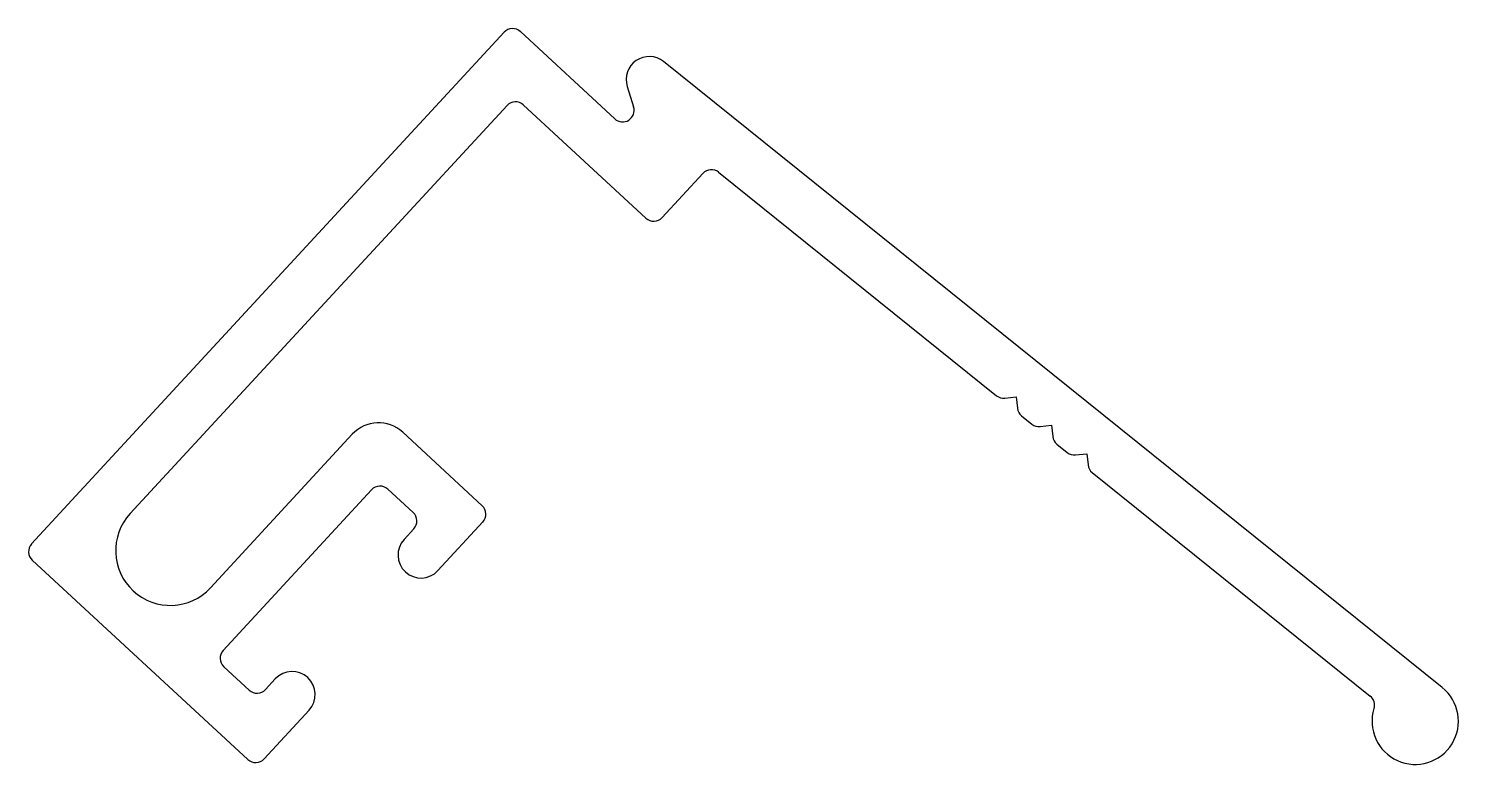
# Model space of a CAD drawing. Extents: x -13.7 to 17.9, y 2.4 to 18.6.
import ezdxf

# ---------------------------------------------------------------- set-up
doc = ezdxf.new("R2010")
doc.units = 0
doc.layers.get('0').update_dxf_attribs({"linetype": 'CONTINUOUS'})

msp = doc.modelspace()

# ---------------------------------------------------------------- linework, layer by layer
for p, q in [((-3.174, 18.517), (-13.6, 7.228)), ((-0.731, 16.606), (-2.815, 18.531)), ((4.433, 14.586), (0.346, 17.87)), ((-0.458, 17.323), (-0.316, 16.869)), ((-11.425, 7.898), (-3.11, 16.901)), ((-2.751, 16.916), (-0.045, 14.417)), ((0.314, 14.431), (1.212, 15.404)), ((1.558, 15.43), (7.693, 10.499)), ((17.528, 4.061), (4.433, 14.586)), ((7.877, 10.445), (8.126, 10.472)), ((8.126, 10.472), (8.153, 10.223)), ((8.245, 10.056), (8.473, 9.872)), ((8.656, 9.818), (8.905, 9.846)), ((8.905, 9.846), (8.932, 9.597)), ((-6.524, 9.648), (-9.652, 6.261)), ((-3.658, 8.072), (-5.412, 9.692)), ((9.024, 9.429), (9.252, 9.246)), ((9.436, 9.192), (9.684, 9.219)), ((9.684, 9.219), (9.711, 8.971)), ((9.803, 8.803), (15.939, 3.872)), ((-9.373, 4.879), (-6.098, 8.424)), ((-5.739, 8.439), (-5.18, 7.922)), ((-4.634, 6.64), (-3.643, 7.713)), ((-5.165, 7.563), (-5.381, 7.329)), ((-13.586, 6.869), (-8.828, 2.474)), ((-8.799, 4.003), (-9.358, 4.52)), ((-8.224, 4.251), (-8.44, 4.017)), ((-8.469, 2.488), (-7.478, 3.561))]:
    msp.add_line(p, q)
for centre, radius, start, end in [((-2.987, 18.344), 0.254, 47.2745, 137.2745), ((0.027, 17.474), 0.508, 51.2113, 197.3224), ((-2.923, 16.729), 0.254, 47.2745, 137.2745), ((-0.559, 16.793), 0.254, 227.2745, 17.4498), ((1.399, 15.232), 0.254, 51.2114, 137.2745), ((0.127, 14.603), 0.254, 227.2745, 317.2745), ((7.85, 10.693), 0.25, 231.2114, 276.2114), ((8.401, 10.25), 0.25, 186.2114, 231.2114), ((-5.946, 9.114), 0.787, 47.2745, 137.2745), ((8.629, 10.067), 0.25, 231.2114, 276.2114), ((9.181, 9.624), 0.25, 186.2114, 231.2114), ((9.409, 9.441), 0.25, 231.2114, 276.2114), ((9.96, 8.998), 0.25, 186.2114, 231.2114), ((-5.912, 8.252), 0.254, 47.2745, 137.2745), ((-10.539, 7.08), 1.207, 137.2745, 317.2745), ((-5.352, 7.735), 0.254, 317.2745, 47.2745), ((-3.83, 7.885), 0.254, 317.2745, 47.2745), ((-5.008, 6.985), 0.508, 137.2745, 317.2745), ((-13.414, 7.055), 0.254, 137.2745, 227.2745), ((-9.186, 4.707), 0.254, 137.2745, 227.2745), ((-7.851, 3.906), 0.508, 317.2745, 137.2745), ((-8.626, 4.19), 0.254, 227.2745, 317.2745), ((15.78, 3.674), 0.254, 342.7477, 51.2114), ((16.932, 3.318), 0.953, 162.8514, 51.2621), ((-8.655, 2.661), 0.254, 227.2745, 317.2745)]:
    msp.add_arc(centre, radius, start, end)

doc.saveas('drawing.dxf')
